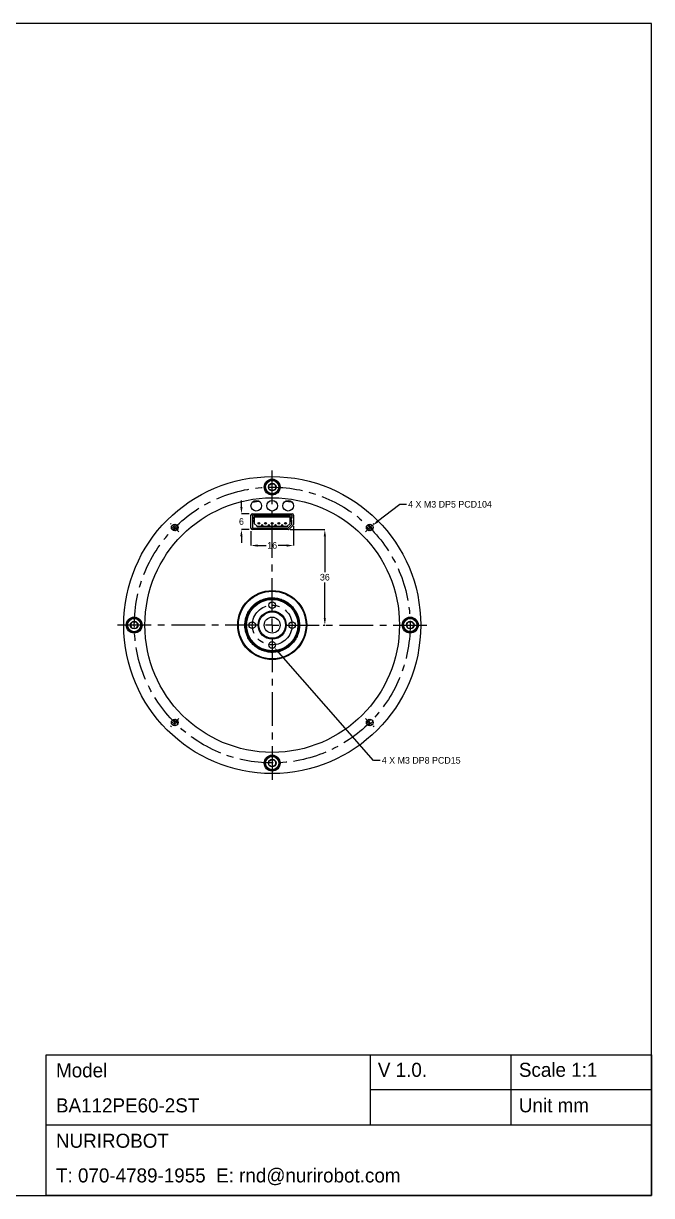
# Model space of a CAD drawing. Header units: millimetres. Extents: x 0 to 625, y 0 to 442.
# Drawn here: x 388.2 to 625.1, y 0 to 442 of the extents above; entities that cross this region are included whole.
import ezdxf

# ---------------------------------------------------------------- set-up
doc = ezdxf.new("R2010")
doc.units = ezdxf.units.MM
doc.header["$PDSIZE"] = -1
doc.linetypes.add('CENTERX2', pattern=[20.32, 12.7, -2.54, 2.54, -2.54])
doc.layers.add('외형선', color=7, linetype='Continuous', lineweight=25)
doc.layers.add('중심선', color=1, linetype='CENTERX2')
doc.layers.add('치수', color=3, linetype='Continuous')
doc.styles.get("Standard").update_dxf_attribs({"font": 'GOTHIC.TTF'})
doc.dimstyles.new('배포도면', dxfattribs={"dimtxt": 2.5, "dimasz": 2.5, "dimexe": 0, "dimexo": 0.625, "dimtad": 0, "dimtih": 1, "dimtoh": 1, "dimtxsty": 'Standard', "dimcen": 0, "dimclrd": 3, "dimclre": 3, "dimclrt": 3, "dimadec": 0, "dimazin": 0, "dimtfac": 1, "dimtofl": 0, "dimtmove": 0, "dimatfit": 3, "dimfxl": 1, "dimarcsym": 0})

# ---------------------------------------------------------------- blocks, each defined once
blk = doc.blocks.new('_D')
at = {"layer": 'Defpoints', "color": 0}
for p in [(481.18, 208.57), (482.83, 206.69)]:
    blk.add_point(p, dxfattribs=at)
at = {"layer": '치수', "color": 3, "lineweight": -2}
for p, q in [((520.21, 164.05), (484.48, 204.81)), ((522.71, 164.05), (520.21, 164.05))]:
    blk.add_line(p, q, dxfattribs=at)
at = {"layer": '치수', "color": 3}
blk.add_solid([(484.79, 205.09), (484.16, 204.54), (482.83, 206.69)], dxfattribs=at)
at = {"layer": '치수', "color": 3, "insert": (523.33, 165.37), "char_height": 2.5, "attachment_point": 1}
blk.add_mtext('4 X M3 DP8 PCD15\\P', dxfattribs=at)
blk = doc.blocks.new('_D_1')
at = {"layer": 'Defpoints', "color": 0}
for p in [(519.77, 252.66), (517.78, 251.14)]:
    blk.add_point(p, dxfattribs=at)
at = {"layer": '치수', "color": 3, "lineweight": -2}
for p, q in [((530.13, 260.62), (521.75, 254.18)), ((532.63, 260.62), (530.13, 260.62))]:
    blk.add_line(p, q, dxfattribs=at)
at = {"layer": '치수', "color": 3}
blk.add_solid([(521.5, 254.51), (522, 253.85), (519.77, 252.66)], dxfattribs=at)
at = {"layer": '치수', "color": 3, "insert": (533.26, 261.93), "char_height": 2.5, "attachment_point": 1}
blk.add_mtext('4 X M3 DP5 PCD104\\P', dxfattribs=at)
blk = doc.blocks.new('_D_2')
at = {"layer": 'Defpoints', "color": 0}
for p in [(474, 257.13), (470.4, 251.13), (474, 251.13)]:
    blk.add_point(p, dxfattribs=at)
at = {"layer": '치수', "color": 3, "lineweight": -2}
for p, q in [((470.4, 259.63), (470.4, 262.13)), ((473.38, 257.13), (470.4, 257.13)), ((473.38, 251.13), (470.4, 251.13)), ((470.4, 248.63), (470.4, 246.13))]:
    blk.add_line(p, q, dxfattribs=at)
at = {"layer": '치수', "color": 3}
for points in [[(469.98, 259.63), (470.81, 259.63), (470.4, 257.13)], [(469.98, 248.63), (470.81, 248.63), (470.4, 251.13)]]:
    blk.add_solid(points, dxfattribs=at)
at = {"layer": '치수', "color": 3, "insert": (470.4, 255.44), "char_height": 2.5, "attachment_point": 2}
blk.add_mtext('6', dxfattribs=at)
blk = doc.blocks.new('_D_3')
at = {"layer": 'Defpoints', "color": 0}
for p in [(490, 253.03), (474, 251.13), (490, 245.13)]:
    blk.add_point(p, dxfattribs=at)
at = {"layer": '치수', "color": 3, "lineweight": -2}
for p, q in [((490, 252.41), (490, 245.13)), ((474, 250.51), (474, 245.13)), ((476.5, 245.13), (479.77, 245.13)), ((487.5, 245.13), (484.24, 245.13))]:
    blk.add_line(p, q, dxfattribs=at)
at = {"layer": '치수', "color": 3}
for points in [[(476.5, 245.54), (476.5, 244.71), (474, 245.13)], [(487.5, 245.54), (487.5, 244.71), (490, 245.13)]]:
    blk.add_solid(points, dxfattribs=at)
at = {"layer": '치수', "color": 3, "insert": (482, 246.44), "char_height": 2.5, "attachment_point": 2}
blk.add_mtext('16', dxfattribs=at)
blk = doc.blocks.new('_D_4')
at = {"layer": 'Defpoints', "color": 0}
for p in [(488.1, 251.13), (501.86, 215.13), (501.86, 215.13)]:
    blk.add_point(p, dxfattribs=at)
at = {"layer": '치수', "color": 3, "lineweight": -2}
for p, q in [((488.73, 251.13), (501.86, 251.13)), ((501.86, 248.63), (501.86, 235.07)), ((501.86, 217.63), (501.86, 231.19)), ((501.23, 215.13), (501.86, 215.13))]:
    blk.add_line(p, q, dxfattribs=at)
at = {"layer": '치수', "color": 3}
for points in [[(501.44, 248.63), (502.27, 248.63), (501.86, 251.13)], [(501.44, 217.63), (502.27, 217.63), (501.86, 215.13)]]:
    blk.add_solid(points, dxfattribs=at)
at = {"layer": '치수', "color": 3, "insert": (501.86, 234.44), "char_height": 2.5, "attachment_point": 2}
blk.add_mtext('36', dxfattribs=at)
blk = doc.blocks.new('SW_CENTERMARKSYMBOL_0')
at = {"layer": '중심선', "color": 0}
for p, q in [((0, 5), (0, 58.5)), ((-5, 0), (-58.5, 0)), ((0, 0), (-2.5, 0)), ((0, 0), (0, 2.5)), ((0, 0), (0, -2.5)), ((0, 0), (2.5, 0)), ((5, 0), (58.5, 0)), ((0, -5), (0, -58.5))]:
    blk.add_line(p, q, dxfattribs=at)
blk = doc.blocks.new('A')
at = {"lineweight": -3}
for p, q in [((2066.56, -855.31), (1769.56, -855.31)), ((1769.56, -855.31), (1769.56, -1065.31)), ((2066.56, -1065.31), (2066.56, -855.31)), ((1769.56, -1065.31), (1769.56, -1275.31)), ((2066.56, -1275.31), (2066.56, -1065.31)), ((1769.56, -1275.31), (2066.56, -1275.31))]:
    blk.add_line(p, q, dxfattribs=at)
blk = doc.blocks.new('*U48')
at = {"layer": '중심선', "ltscale": 0.2}
blk.add_line((-1.59, -1.59), (1.59, 1.59), dxfattribs=at)
blk = doc.blocks.new('*U49')
at = {"color": 0, "linetype": 'ByBlock', "lineweight": -2}
for p, rotation in [((445.24, 251.9), 89.99999999999999), ((445.24, 178.36), 180), ((518.77, 178.36), 270)]:
    blk.add_blockref('*U48', p, dxfattribs=dict(at, rotation=rotation))
blk.add_blockref('*U48', (518.77, 251.9), dxfattribs=at)

msp = doc.modelspace()

# ---------------------------------------------------------------- linework, layer by layer
at = {"lineweight": -3}
msp.add_line((518.896, 53.082), (518.896, 26.715), dxfattribs=at)
at = {"lineweight": -3, "ltscale": 3}
for p, q in [((571.979, 53.082), (571.979, 26.715)), ((518.896, 39.986), (625.061, 39.986)), ((518.896, 39.986), (625.061, 39.986)), ((396.738, 26.715), (625.061, 26.715)), ((396.738, 26.715), (625.061, 26.715))]:
    msp.add_line(p, q, dxfattribs=at)
msp.add_lwpolyline([(396.738, 0), (396.738, 53.082), (625.061, 53.082), (625.061, 0)], close=True, dxfattribs=at)
msp.add_lwpolyline([(396.738, 0), (396.738, 53.082), (625.061, 53.082), (625.061, 0)], close=True, dxfattribs=at)
at = {"layer": '외형선', "linetype": 'Continuous', "lineweight": 25}
for p, q in [((474.005, 251.631), (474.005, 256.631)), ((474.505, 257.131), (489.505, 257.131)), ((474.555, 256.581), (474.555, 251.681)), ((489.455, 256.581), (474.555, 256.581)), ((489.455, 256.581), (489.455, 255.391)), ((490.005, 256.631), (490.005, 253.031)), ((444.077, 251.431), (445.705, 253.059)), ((444.792, 250.732), (446.404, 252.344)), ((474.555, 255.861), (475.255, 255.861)), ((474.555, 255.391), (475.255, 255.391)), ((474.555, 254.691), (475.255, 254.691)), ((474.555, 254.214), (475.255, 254.214)), ((475.255, 256.131), (475.255, 253.471)), ((488.755, 256.131), (475.255, 256.131)), ((488.755, 255.881), (475.255, 255.881)), ((475.255, 253.471), (476.345, 252.381)), ((476.345, 252.381), (487.665, 252.381)), ((476.345, 252.131), (476.345, 252.381)), ((487.665, 252.131), (476.345, 252.131)), ((477.005, 253.851), (477.005, 253.506)), ((477.005, 253.151), (477.005, 253.496)), ((478.255, 253.081), (477.755, 252.381)), ((478.755, 252.381), (478.255, 253.081)), ((479.505, 253.851), (479.505, 253.506)), ((479.505, 253.151), (479.505, 253.496)), ((480.755, 253.081), (480.255, 252.381)), ((481.255, 252.381), (480.755, 253.081)), ((482.005, 253.851), (482.005, 253.506)), ((482.005, 253.151), (482.005, 253.496)), ((483.255, 253.081), (482.755, 252.381)), ((483.755, 252.381), (483.255, 253.081)), ((484.505, 253.851), (484.505, 253.506)), ((484.505, 253.151), (484.505, 253.496)), ((485.755, 253.081), (485.255, 252.381)), ((486.255, 252.381), (485.755, 253.081)), ((487.005, 253.851), (487.005, 253.506)), ((487.005, 253.151), (487.005, 253.496)), ((487.665, 252.381), (488.755, 253.471)), ((487.665, 252.381), (487.665, 252.131)), ((487.955, 251.681), (489.455, 253.181)), ((489.797, 252.673), (488.505, 251.381)), ((488.755, 253.471), (488.755, 256.131)), ((489.455, 255.861), (488.755, 255.861)), ((489.455, 255.391), (488.755, 255.391)), ((489.455, 254.691), (488.755, 254.691)), ((489.455, 254.214), (488.755, 254.214)), ((489.035, 254.691), (489.286, 255.391)), ((489.455, 253.181), (489.455, 254.691)), ((517.606, 252.344), (519.218, 250.732)), ((518.305, 253.059), (519.933, 251.431)), ((445.421, 250.664), (446.471, 251.714)), ((488.105, 251.131), (474.505, 251.131)), ((474.555, 251.681), (487.955, 251.681)), ((517.538, 251.714), (518.589, 250.664)), ((482.45, 228.123), (482.628, 227.865)), ((473.962, 225.024), (473.953, 225.337)), ((490.693, 224.462), (491.002, 224.514)), ((469.198, 217.365), (469.478, 217.505)), ((471.096, 208.53), (470.785, 208.564)), ((493.713, 209.481), (493.405, 209.422)), ((487.036, 203.415), (486.96, 203.112)), ((478.025, 202.755), (477.924, 203.051)), ((445.705, 177.203), (444.077, 178.83)), ((446.404, 177.917), (444.792, 179.53)), ((446.471, 178.547), (445.421, 179.597)), ((518.589, 179.597), (517.538, 178.547)), ((519.218, 179.53), (517.606, 177.917)), ((519.933, 178.83), (518.305, 177.203))]:
    msp.add_line(p, q, dxfattribs=at)
at = {"layer": '외형선', "linetype": 'Continuous', "lineweight": 25, "flags": 128}
for points in [[(474.587, 261.542), (475.302, 261.65), (477.003, 261.864)], [(487.007, 261.864), (489.14, 261.586), (489.422, 261.542)], [(476.43, 226.875), (476.496, 226.835), (476.706, 226.727)], [(479.408, 227.613), (479.535, 227.875), (479.543, 227.895)], [(485.434, 227.411), (485.51, 227.462), (485.684, 227.599)], [(488.37, 226.466), (488.404, 226.182), (488.41, 226.155)], [(471.657, 223), (471.933, 222.994), (471.97, 222.996)], [(492.867, 222.273), (492.833, 222.193), (492.759, 221.979)], [(470.315, 220.222), (470.279, 220.296), (470.163, 220.495)], [(494.01, 219.426), (494.295, 219.334), (494.308, 219.331)], [(469.283, 214.281), (469.05, 214.439), (469.022, 214.454)], [(494.474, 212.47), (494.643, 212.268), (494.678, 212.232)], [(495, 215.492), (494.959, 215.464), (494.754, 215.299)], [(469.604, 211.23), (469.647, 211.283), (469.788, 211.483)], [(472.783, 205.968), (472.826, 206.232), (472.83, 206.277)], [(475.349, 204.256), (475.279, 204.233), (475.057, 204.143)], [(489.807, 204.732), (489.561, 204.809), (489.507, 204.822)], [(491.857, 207.038), (491.868, 206.974), (491.928, 206.733)], [(481.09, 202.413), (480.908, 202.211), (480.883, 202.179)], [(484.157, 202.31), (484.117, 202.353), (483.931, 202.527)]]:
    msp.add_lwpolyline(points, dxfattribs=at)
at = {"layer": '외형선', "linetype": 'Continuous', "lineweight": 25}
for centre, radius in [((482.005, 215.131), 56), ((482.005, 267.181), 3), ((482.005, 267.181), 2.75), ((482.005, 267.181), 2.5), ((482.005, 267.181), 1.443), ((482.005, 215.131), 48), ((476.005, 260.131), 2), ((482.005, 260.131), 2), ((488.005, 260.131), 2), ((445.235, 251.9), 1.25), ((477.005, 253.501), 0.35), ((477.005, 253.501), 0.005), ((479.505, 253.501), 0.35), ((479.505, 253.501), 0.005), ((482.005, 253.501), 0.35), ((482.005, 253.501), 0.005), ((484.505, 253.501), 0.35), ((484.505, 253.501), 0.005), ((487.005, 253.501), 0.35), ((487.005, 253.501), 0.005), ((518.774, 251.9), 1.25), ((482.005, 215.131), 13), ((482.005, 215.131), 12.75), ((482.005, 215.131), 10), ((482.005, 215.131), 9.7), ((482.005, 222.631), 1.25), ((429.955, 215.131), 3), ((429.955, 215.131), 2.75), ((429.955, 215.131), 2.5), ((482.005, 215.131), 5.3), ((482.005, 215.131), 5), ((482.005, 215.131), 3), ((534.055, 215.131), 3), ((534.055, 215.131), 2.75), ((534.055, 215.131), 2.5), ((429.955, 215.131), 1.443), ((474.505, 215.131), 1.25), ((489.505, 215.131), 1.25), ((534.055, 215.131), 1.443), ((482.005, 207.631), 1.25), ((445.235, 178.361), 1.25), ((518.774, 178.361), 1.25), ((482.005, 163.081), 3), ((482.005, 163.081), 2.75), ((482.005, 163.081), 2.5), ((482.005, 163.081), 1.443)]:
    msp.add_circle(centre, radius, dxfattribs=at)
for centre, start, end in [((474.505, 256.631), 90, 180), ((489.505, 256.631), 0, 90), ((489.507, 253.081), 305.36869, 354.22236), ((474.505, 251.631), 180, 270), ((488.071, 251.629), 273.90552, 330.2399)]:
    msp.add_arc(centre, 0.5, start, end, dxfattribs=at)
for points, knots in [([(480.742, 266.482), (480.746, 266.74), (480.755, 267.222), (480.764, 267.702), (480.769, 267.926)], [0, 0, 0, 0, 0.5346255, 1, 1, 1, 1]), ([(481.978, 265.738), (481.757, 265.871), (481.344, 266.12), (480.933, 266.367), (480.742, 266.482)], [0, 0, 0, 0, 0.5346252, 1, 1, 1, 1]), ([(480.769, 267.926), (480.822, 267.955), (481.082, 268.099), (481.517, 268.34), (481.88, 268.54), (482.032, 268.624)], [0, 0, 0, 0, 0.1289198, 0.6337592, 1, 1, 1, 1]), ([(483.241, 266.436), (483.089, 266.352), (482.727, 266.151), (482.291, 265.911), (482.031, 265.767), (481.978, 265.738)], [0, 0, 0, 0, 0.3662412, 0.87108, 1, 1, 1, 1]), ([(482.032, 268.624), (482.253, 268.491), (482.666, 268.242), (483.077, 267.994), (483.268, 267.879)], [0, 0, 0, 0, 0.5346252, 1, 1, 1, 1]), ([(483.268, 267.879), (483.263, 267.621), (483.254, 267.139), (483.245, 266.659), (483.241, 266.436)], [0, 0, 0, 0, 0.5346241, 1, 1, 1, 1]), ([(483.018, 225.381), (482.39, 225.409), (481.095, 225.468), (479.47, 225.151), (478.183, 224.715), (476.908, 224.129), (475.427, 223.152), (473.933, 221.644), (472.8, 219.901), (472.062, 218.045), (471.697, 216.149), (471.684, 214.219), (471.982, 212.596), (472.421, 211.309), (473.006, 210.034), (473.984, 208.552), (475.491, 207.059), (477.234, 205.926), (479.09, 205.188), (480.986, 204.823), (482.916, 204.81), (484.539, 205.108), (485.827, 205.547), (487.102, 206.132), (488.583, 207.11), (490.076, 208.617), (491.21, 210.36), (491.948, 212.216), (492.312, 214.112), (492.326, 216.042), (492.028, 217.665), (491.588, 218.953), (491.004, 220.228), (490.026, 221.709), (488.518, 223.204), (486.775, 224.331), (484.921, 225.09), (483.64, 225.286), (483.018, 225.381)], [0, 0, 0, 0, 0.0291242, 0.0599929, 0.0760937, 0.0921863, 0.1250206, 0.157855, 0.1900071, 0.2208758, 0.25, 0.2791242, 0.3099929, 0.3260937, 0.3421863, 0.3750206, 0.407855, 0.4400071, 0.4708758, 0.5, 0.5291242, 0.5599929, 0.5760937, 0.5921863, 0.6250206, 0.657855, 0.6900071, 0.7208758, 0.75, 0.7791242, 0.8099929, 0.8260937, 0.8421863, 0.8750206, 0.907855, 0.9400071, 0.9708758, 1, 1, 1, 1]), ([(428.512, 215.158), (428.645, 215.378), (428.894, 215.792), (429.141, 216.203), (429.257, 216.394)], [0, 0, 0, 0, 0.5346252, 1, 1, 1, 1]), ([(429.21, 213.894), (429.181, 213.947), (429.037, 214.208), (428.796, 214.643), (428.596, 215.005), (428.512, 215.158)], [0, 0, 0, 0, 0.1289198, 0.6337592, 1, 1, 1, 1]), ([(430.653, 213.867), (430.395, 213.872), (429.913, 213.881), (429.433, 213.89), (429.21, 213.894)], [0, 0, 0, 0, 0.5346255, 1, 1, 1, 1]), ([(429.257, 216.394), (429.514, 216.389), (429.997, 216.38), (430.476, 216.371), (430.7, 216.367)], [0, 0, 0, 0, 0.5346241, 1, 1, 1, 1]), ([(431.398, 215.104), (431.265, 214.883), (431.016, 214.47), (430.768, 214.059), (430.653, 213.867)], [0, 0, 0, 0, 0.5346252, 1, 1, 1, 1]), ([(430.7, 216.367), (430.784, 216.215), (430.984, 215.853), (431.225, 215.417), (431.369, 215.157), (431.398, 215.104)], [0, 0, 0, 0, 0.3662412, 0.87108, 1, 1, 1, 1]), ([(532.612, 215.158), (532.745, 215.378), (532.994, 215.792), (533.241, 216.203), (533.357, 216.394)], [0, 0, 0, 0, 0.5346252, 1, 1, 1, 1]), ([(533.31, 213.894), (533.226, 214.047), (533.026, 214.409), (532.785, 214.844), (532.641, 215.105), (532.612, 215.158)], [0, 0, 0, 0, 0.3662412, 0.87108, 1, 1, 1, 1]), ([(534.753, 213.867), (534.495, 213.872), (534.013, 213.881), (533.533, 213.89), (533.31, 213.894)], [0, 0, 0, 0, 0.5346241, 1, 1, 1, 1]), ([(533.357, 216.394), (533.614, 216.389), (534.097, 216.38), (534.576, 216.371), (534.8, 216.367)], [0, 0, 0, 0, 0.5346255, 1, 1, 1, 1]), ([(535.498, 215.104), (535.365, 214.883), (535.116, 214.47), (534.868, 214.059), (534.753, 213.867)], [0, 0, 0, 0, 0.5346252, 1, 1, 1, 1]), ([(534.8, 216.367), (534.829, 216.314), (534.973, 216.053), (535.214, 215.618), (535.414, 215.256), (535.498, 215.104)], [0, 0, 0, 0, 0.1289198, 0.6337592, 1, 1, 1, 1]), ([(480.742, 162.382), (480.746, 162.64), (480.755, 163.122), (480.764, 163.602), (480.769, 163.826)], [0, 0, 0, 0, 0.5346241, 1, 1, 1, 1]), ([(480.769, 163.826), (480.921, 163.91), (481.283, 164.11), (481.718, 164.351), (481.979, 164.494), (482.032, 164.524)], [0, 0, 0, 0, 0.3662412, 0.87108, 1, 1, 1, 1]), ([(482.032, 164.524), (482.253, 164.391), (482.666, 164.142), (483.077, 163.894), (483.268, 163.779)], [0, 0, 0, 0, 0.5346252, 1, 1, 1, 1]), ([(483.268, 163.779), (483.263, 163.521), (483.254, 163.039), (483.245, 162.559), (483.241, 162.336)], [0, 0, 0, 0, 0.5346255, 1, 1, 1, 1]), ([(481.978, 161.638), (481.757, 161.771), (481.344, 162.02), (480.933, 162.267), (480.742, 162.382)], [0, 0, 0, 0, 0.5346252, 1, 1, 1, 1]), ([(483.241, 162.336), (483.188, 162.306), (482.928, 162.162), (482.492, 161.922), (482.13, 161.722), (481.978, 161.638)], [0, 0, 0, 0, 0.1289198, 0.6337592, 1, 1, 1, 1])]:
    msp.add_open_spline(points, degree=3, knots=knots, dxfattribs=at)
at = {"layer": '중심선'}
for radius in [52, 7.5]:
    msp.add_circle((482.005, 215.131), radius, dxfattribs=at)

# ---------------------------------------------------------------- block references
at = {"lineweight": -3, "xscale": 1.488240726484866, "yscale": 1.488240726484866, "zscale": 1.488240726484866, "rotation": 90}
msp.add_blockref('A', (-1272.906, -2633.538), dxfattribs=at)
msp.add_blockref('*U49', (0, 0))
at = {"layer": '중심선'}
msp.add_blockref('SW_CENTERMARKSYMBOL_0', (482.005, 215.131), dxfattribs=at)

# ---------------------------------------------------------------- texts
at = {"lineweight": -3, "attachment_point": 1}
for s, insert, char_height, width in [('Model', (400.486, 49.88), 5.3082, 17.51698), ('V 1.0.', (521.851, 50.072), 5.3082, 34.73411), ('Scale 1:1', (575.033, 50.08), 5.3082, 82.30877), ('BA112PE60-2ST', (400.457, 36.666), 5.30823, 65.09046), ('Unit mm', (575.033, 36.694), 5.3082, 87.09765), ('NURIROBOT', (400.461, 23.321), 5.3082, 65.85711), ('T: 070-4789-1955  E: rnd@nurirobot.com', (400.478, 10.257), 5.30823, 205.86055)]:
    msp.add_mtext(s, dxfattribs=dict(at, insert=insert, char_height=char_height, width=width))

# ---------------------------------------------------------------- dimensions: what is measured, and where the dimension line sits
at = {"layer": '치수'}
for base, p1, p2, picture, middle in [((470.396, 251.131), (474.005, 257.131), (474.005, 251.131), '_D_2', (470.396, 254.131)), ((501.857, 215.131), (488.105, 251.131), (501.857, 215.131), '_D_4', (501.857, 233.131))]:
    dim = msp.add_linear_dim(base=base, p1=p1, p2=p2, angle=90, dimstyle='배포도면', dxfattribs=at)
    dim.commit()
    dim.dimension.update_dxf_attribs({"geometry": picture, "text_midpoint": middle})
for p1, p2, text, picture, middle in [((517.783, 251.139), (519.766, 252.661), '4 X M3 DP5 PCD104\\P', '_D_1', (549.603, 260.618)), ((481.181, 208.571), (482.829, 206.691), '4 X M3 DP8 PCD15\\P', '_D', (538.687, 164.054))]:
    dim = msp.add_diameter_dim_2p(p1=p1, p2=p2, text=text, dimstyle='배포도면', dxfattribs=at)
    dim.commit()
    dim.dimension.update_dxf_attribs({"geometry": picture, "text_midpoint": middle, "dimtype": 163})
dim = msp.add_linear_dim(base=(490.005, 245.128), p1=(474.005, 251.131), p2=(490.005, 253.031), dimstyle='배포도면', dxfattribs=at)
dim.commit()
dim.dimension.update_dxf_attribs({"geometry": '_D_3', "text_midpoint": (482.005, 245.128)})

doc.saveas('drawing.dxf')
